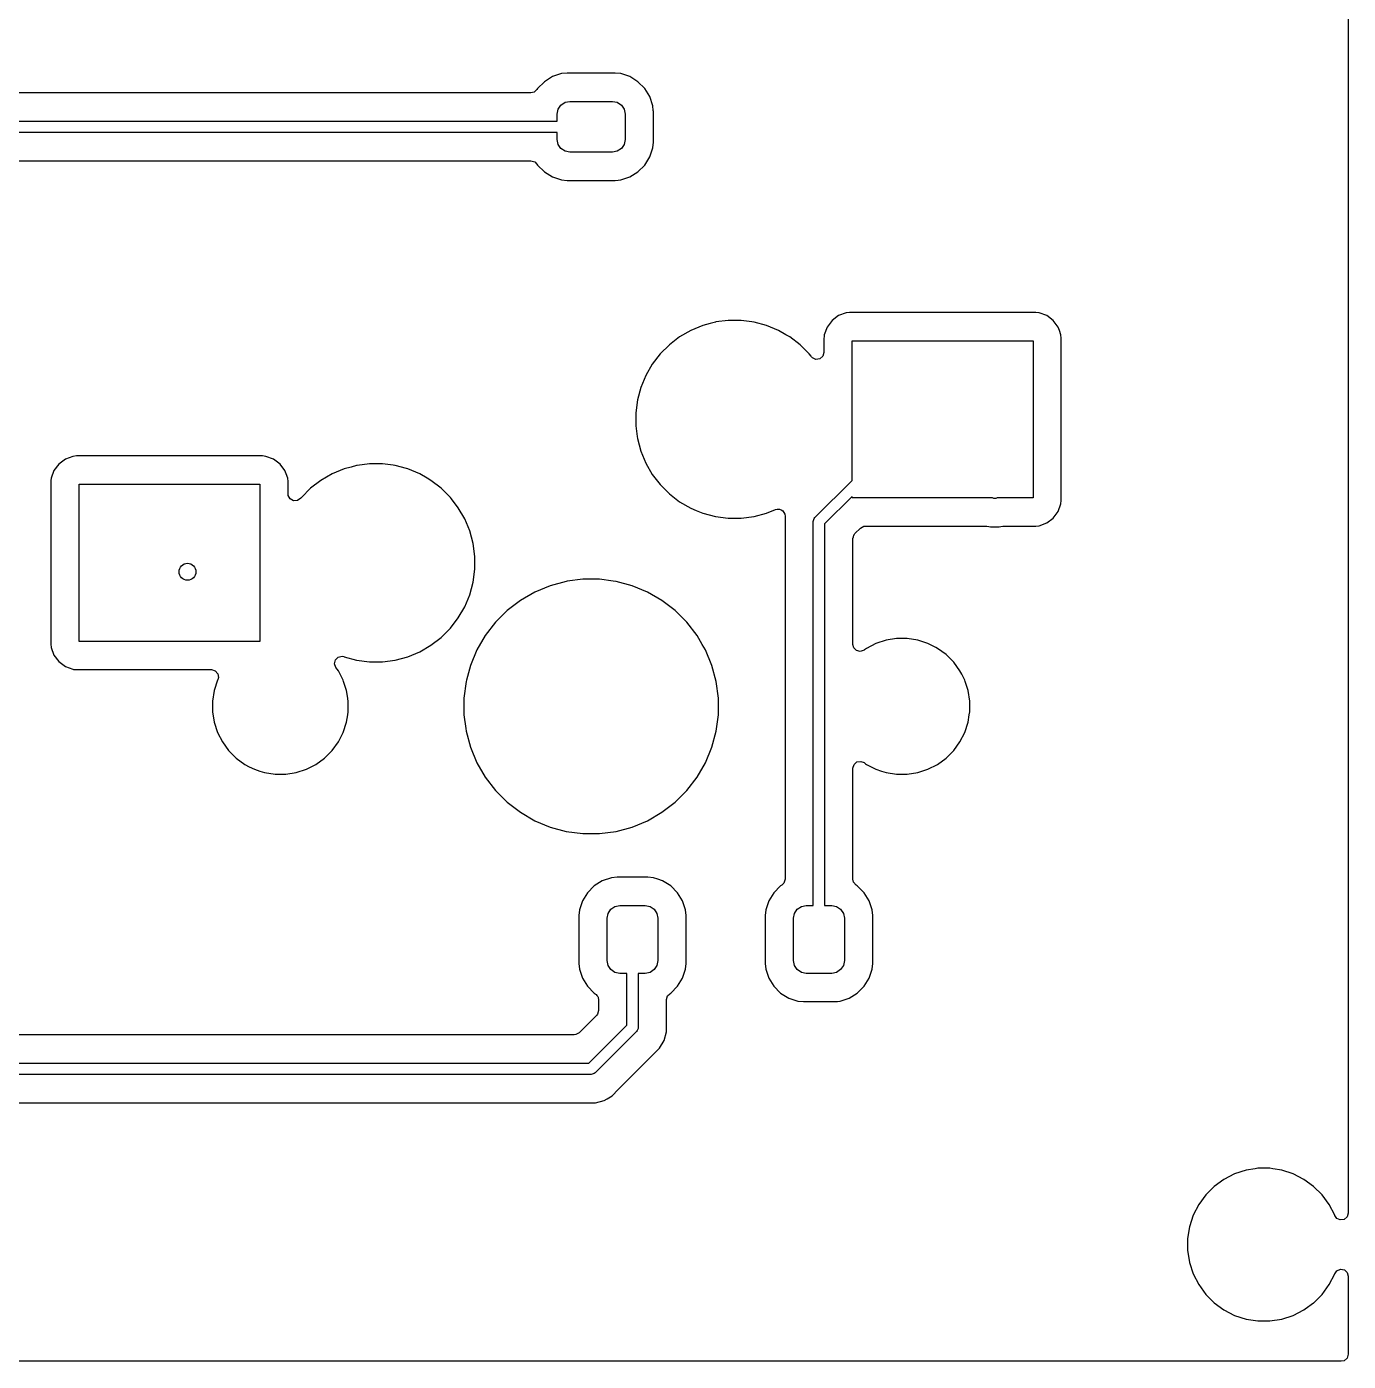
# Model space of a CAD drawing. Extents: x 101 to 185, y -154 to -35.
# Drawn here: x 161.46 to 184.85, y -154.46 to -130.85 of the extents above; entities that cross this region are included whole.
import ezdxf

# ---------------------------------------------------------------- set-up
doc = ezdxf.new("R2010")
doc.units = 0
doc.layers.add('BLACK', color=7, linetype='CONTINUOUS')

msp = doc.modelspace()

# ---------------------------------------------------------------- linework, layer by layer
at = {"layer": 'BLACK', "linetype": 'CONTINUOUS'}
for p, q in [((184.8491, -38.658692), (184.8491, -151.841307)), ((170.766294, -131.731751), (170.621959, -131.820779)), ((170.766305, -131.731746), (170.766294, -131.731751)), ((170.927289, -131.678401), (170.766305, -131.731746)), ((170.927292, -131.6784), (170.927289, -131.678401)), ((171.026644, -131.668251), (170.927292, -131.6784)), ((171.026662, -131.66825), (171.026644, -131.668251)), ((171.873346, -131.66825), (171.026662, -131.66825)), ((171.972709, -131.678401), (171.873346, -131.66825)), ((172.133694, -131.731746), (171.972709, -131.678401)), ((172.133697, -131.731747), (172.133694, -131.731746)), ((172.133699, -131.731748), (172.133697, -131.731747)), ((172.133705, -131.731751), (172.133699, -131.731748)), ((172.27804, -131.820779), (172.133705, -131.731751)), ((170.384996, -132.01825), (153.465004, -132.01825)), ((170.438588, -132.006071), (170.384996, -132.01825)), ((170.490535, -131.959346), (170.438588, -132.006071)), ((170.502031, -131.940706), (170.490535, -131.959346)), ((170.621955, -131.820782), (170.502031, -131.940706)), ((170.621959, -131.820779), (170.621955, -131.820782)), ((172.278044, -131.820782), (172.27804, -131.820779)), ((172.397967, -131.940705), (172.278044, -131.820782)), ((172.39797, -131.940709), (172.397967, -131.940705)), ((172.486998, -132.085044), (172.39797, -131.940709)), ((170.867127, -132.307646), (170.915901, -132.234651)), ((170.915901, -132.234651), (170.988896, -132.185877)), ((170.988896, -132.185877), (171.075, -132.16875)), ((171.075, -132.16875), (171.825, -132.16875)), ((171.825, -132.16875), (171.911104, -132.185877)), ((171.911104, -132.185877), (171.984099, -132.234651)), ((171.984099, -132.234651), (172.032873, -132.307646)), ((172.486999, -132.085047), (172.486998, -132.085044)), ((172.487003, -132.085053), (172.486999, -132.085047)), ((172.540348, -132.246039), (172.487003, -132.085053)), ((172.540349, -132.246042), (172.540348, -132.246039)), ((172.549044, -132.331166), (172.540349, -132.246042)), ((170.85, -132.39375), (170.867127, -132.307646)), ((170.85, -132.51875), (170.85, -132.39375)), ((172.032873, -132.307646), (172.05, -132.39375)), ((172.05, -132.39375), (172.05, -132.84375)), ((172.550499, -132.345406), (172.549044, -132.331166)), ((172.5505, -132.892095), (172.550499, -132.345406)), ((153, -132.51875), (170.85, -132.51875)), ((170.85, -132.71875), (153, -132.71875)), ((170.85, -132.84375), (170.85, -132.71875)), ((170.867127, -132.929854), (170.85, -132.84375)), ((170.915901, -133.002849), (170.867127, -132.929854)), ((172.032873, -132.929854), (171.984099, -133.002849)), ((172.05, -132.84375), (172.032873, -132.929854)), ((172.540349, -132.991458), (172.5505, -132.892095)), ((170.988896, -133.051623), (170.915901, -133.002849)), ((171.075, -133.06875), (170.988896, -133.051623)), ((171.825, -133.06875), (171.075, -133.06875)), ((171.911104, -133.051623), (171.825, -133.06875)), ((171.984099, -133.002849), (171.911104, -133.051623)), ((172.397968, -133.296794), (172.487003, -133.152447)), ((172.487003, -133.152447), (172.540349, -132.991458)), ((153.465004, -133.21925), (170.384996, -133.21925)), ((170.384996, -133.21925), (170.452035, -133.238935)), ((170.452035, -133.238935), (170.490535, -133.278154)), ((170.490535, -133.278154), (170.502031, -133.296793)), ((170.502031, -133.296793), (170.621955, -133.416717)), ((170.621955, -133.416717), (170.621959, -133.41672)), ((170.621959, -133.41672), (170.766294, -133.505748)), ((172.133697, -133.505753), (172.278044, -133.416718)), ((172.278044, -133.416718), (172.397968, -133.296794)), ((170.766294, -133.505748), (170.766297, -133.505749)), ((170.766297, -133.505749), (170.766303, -133.505753)), ((170.766303, -133.505753), (170.927292, -133.559099)), ((170.927292, -133.559099), (171.026655, -133.56925)), ((171.026655, -133.56925), (171.873344, -133.569249)), ((171.873344, -133.569249), (171.873352, -133.569248)), ((171.873352, -133.569248), (171.873355, -133.569248)), ((171.873355, -133.569248), (171.92776, -133.56369)), ((171.92776, -133.56369), (171.972708, -133.559099)), ((171.972708, -133.559099), (172.133697, -133.505753)), ((175.827664, -135.961206), (175.712455, -136.047452)), ((175.827671, -135.961202), (175.827664, -135.961206)), ((175.962516, -135.910908), (175.827671, -135.961202)), ((176.022123, -135.904501), (175.962516, -135.910908)), ((176.022129, -135.9045), (176.022123, -135.904501)), ((179.317864, -135.9045), (176.022129, -135.9045)), ((179.317873, -135.9045), (179.317864, -135.9045)), ((179.317881, -135.9045), (179.317873, -135.9045)), ((179.317883, -135.904501), (179.317881, -135.9045)), ((179.377483, -135.910908), (179.317883, -135.904501)), ((179.512328, -135.961202), (179.377482, -135.910908)), ((179.377482, -135.910908), (179.377483, -135.910908)), ((179.512335, -135.961206), (179.512328, -135.961202)), ((179.627544, -136.047452), (179.512335, -135.961206)), ((173.214109, -136.221657), (173.015382, -136.336392)), ((173.214123, -136.22165), (173.214109, -136.221657)), ((173.426112, -136.133842), (173.214123, -136.22165)), ((173.554076, -136.099554), (173.426112, -136.133842)), ((173.647762, -136.074452), (173.554076, -136.099554)), ((173.658715, -136.073009), (173.647762, -136.074452)), ((173.875258, -136.0445), (173.658715, -136.073009)), ((173.875266, -136.0445), (173.875258, -136.0445)), ((174.104734, -136.0445), (173.875266, -136.0445)), ((174.104741, -136.0445), (174.104734, -136.0445)), ((174.294215, -136.069446), (174.104741, -136.0445)), ((174.332238, -136.074452), (174.294215, -136.069446)), ((174.553887, -136.133842), (174.332238, -136.074452)), ((174.765876, -136.22165), (174.553887, -136.133842)), ((174.765888, -136.221656), (174.765876, -136.22165)), ((174.897283, -136.297517), (174.765888, -136.221656)), ((175.626202, -136.162671), (175.575908, -136.297517)), ((175.626206, -136.162664), (175.626202, -136.162671)), ((175.712452, -136.047455), (175.626206, -136.162664)), ((175.712455, -136.047452), (175.712452, -136.047455)), ((179.627547, -136.047455), (179.627544, -136.047452)), ((179.713793, -136.162664), (179.627547, -136.047455)), ((179.713797, -136.162671), (179.713793, -136.162664)), ((179.735794, -136.22165), (179.713797, -136.162671)), ((179.764091, -136.297517), (179.735794, -136.22165)), ((172.833338, -136.476081), (172.671081, -136.638338)), ((173.015382, -136.336392), (172.833338, -136.476081)), ((174.964617, -136.336392), (174.897283, -136.297517)), ((175.146661, -136.476081), (174.964617, -136.336392)), ((175.14667, -136.476089), (175.146661, -136.476081)), ((175.308912, -136.638331), (175.14667, -136.476089)), ((175.569501, -136.357123), (175.5695, -136.357135)), ((175.5695, -136.357135), (175.5695, -136.612642)), ((175.571729, -136.336392), (175.569501, -136.357123)), ((175.575908, -136.297517), (175.571729, -136.336392)), ((176.07, -138.875578), (176.07, -136.405)), ((176.07, -136.405), (179.27, -136.405)), ((179.27, -136.405), (179.27, -139.185)), ((179.770499, -136.357128), (179.764091, -136.297517)), ((179.7705, -139.232873), (179.770499, -136.357128)), ((172.671081, -136.638338), (172.531392, -136.820382)), ((175.308915, -136.638335), (175.308912, -136.638331)), ((175.308919, -136.638339), (175.308915, -136.638335)), ((175.340642, -136.679681), (175.308919, -136.638339)), ((175.347125, -136.68813), (175.340642, -136.679681)), ((175.364297, -136.706355), (175.347125, -136.68813)), ((175.427853, -136.73538), (175.364297, -136.706355)), ((175.497011, -136.725436), (175.427853, -136.73538)), ((175.549815, -136.679681), (175.497011, -136.725436)), ((175.5695, -136.612642), (175.549815, -136.679681)), ((172.531392, -136.820382), (172.416657, -137.019109)), ((172.41665, -137.019123), (172.328842, -137.231112)), ((172.416657, -137.019109), (172.41665, -137.019123)), ((172.269451, -137.45277), (172.2395, -137.680258)), ((172.269453, -137.452759), (172.269451, -137.45277)), ((172.328842, -137.231112), (172.269453, -137.452759)), ((172.2395, -137.680258), (172.2395, -137.909741)), ((172.2395, -137.909741), (172.264446, -138.099215)), ((172.264446, -138.099215), (172.269452, -138.137238)), ((172.269452, -138.137238), (172.269453, -138.13724)), ((172.269453, -138.13724), (172.328842, -138.358887)), ((172.328842, -138.358887), (172.41665, -138.570876)), ((162.029452, -138.587455), (161.943206, -138.702664)), ((162.029455, -138.587452), (162.029452, -138.587455)), ((162.144664, -138.501206), (162.029455, -138.587452)), ((162.144671, -138.501202), (162.144664, -138.501206)), ((162.279516, -138.450908), (162.144671, -138.501202)), ((162.339123, -138.444501), (162.279516, -138.450908)), ((162.339129, -138.4445), (162.339123, -138.444501)), ((165.634864, -138.4445), (162.339129, -138.4445)), ((165.634873, -138.4445), (165.634864, -138.4445)), ((165.634881, -138.4445), (165.634873, -138.4445)), ((165.634883, -138.444501), (165.634881, -138.4445)), ((165.694483, -138.450908), (165.634883, -138.444501)), ((165.829328, -138.501202), (165.694482, -138.450908)), ((165.694482, -138.450908), (165.694483, -138.450908)), ((165.829335, -138.501206), (165.829328, -138.501202)), ((165.944544, -138.587452), (165.829335, -138.501206)), ((165.944547, -138.587455), (165.944544, -138.587452)), ((166.030793, -138.702664), (165.944547, -138.587455)), ((167.297762, -138.614452), (167.204076, -138.639554)), ((167.308715, -138.613009), (167.297762, -138.614452)), ((167.525258, -138.5845), (167.308715, -138.613009)), ((167.525266, -138.5845), (167.525258, -138.5845)), ((167.754734, -138.5845), (167.525266, -138.5845)), ((167.754741, -138.5845), (167.754734, -138.5845)), ((167.944215, -138.609446), (167.754741, -138.5845)), ((167.982238, -138.614452), (167.944215, -138.609446)), ((168.183069, -138.668264), (167.982238, -138.614452)), ((172.41665, -138.570876), (172.416657, -138.57089)), ((172.416657, -138.57089), (172.531392, -138.769617)), ((161.892908, -138.837517), (161.888729, -138.876392)), ((161.943202, -138.702671), (161.892908, -138.837517)), ((161.943206, -138.702664), (161.943202, -138.702671)), ((166.030797, -138.702671), (166.030793, -138.702664)), ((166.052794, -138.76165), (166.030797, -138.702671)), ((166.081091, -138.837517), (166.052794, -138.76165)), ((166.087497, -138.897116), (166.081091, -138.837517)), ((166.864109, -138.761657), (166.665382, -138.876392)), ((166.864123, -138.76165), (166.864109, -138.761657)), ((167.076112, -138.673842), (166.864123, -138.76165)), ((167.204076, -138.639554), (167.076112, -138.673842)), ((168.203887, -138.673842), (168.183069, -138.668264)), ((168.415876, -138.76165), (168.203887, -138.673842)), ((168.415888, -138.761656), (168.415876, -138.76165)), ((168.547283, -138.837517), (168.415888, -138.761656)), ((168.614617, -138.876392), (168.547283, -138.837517)), ((172.531392, -138.769617), (172.671081, -138.951661)), ((161.886501, -138.897123), (161.8865, -138.897135)), ((161.8865, -138.897135), (161.8865, -141.77287)), ((161.888729, -138.876392), (161.886501, -138.897123)), ((162.387, -141.725), (162.387, -138.945)), ((162.387, -138.945), (165.587, -138.945)), ((165.587, -138.945), (165.587, -141.725)), ((166.087498, -138.897123), (166.087497, -138.897116)), ((166.087499, -138.897129), (166.087498, -138.897123)), ((166.087499, -139.117457), (166.087499, -138.897129)), ((166.483338, -139.016081), (166.321089, -139.17833)), ((166.665382, -138.876392), (166.483338, -139.016081)), ((168.796661, -139.016081), (168.614617, -138.876392)), ((168.79667, -139.016089), (168.796661, -139.016081)), ((168.958911, -139.17833), (168.79667, -139.016089)), ((172.671081, -138.951661), (172.671089, -138.95167)), ((172.671089, -138.95167), (172.83333, -139.113911)), ((175.410539, -139.535039), (176.07, -138.875578)), ((166.090027, -139.14237), (166.087499, -139.117457)), ((166.122779, -139.204087), (166.090027, -139.14237)), ((166.183699, -139.238301), (166.122779, -139.204087)), ((166.253445, -139.234147), (166.183699, -139.238301)), ((166.309872, -139.192946), (166.253445, -139.234147)), ((166.321081, -139.178339), (166.309872, -139.192946)), ((166.321082, -139.178338), (166.321081, -139.178339)), ((166.321087, -139.178331), (166.321082, -139.178338)), ((166.321089, -139.17833), (166.321087, -139.178331)), ((168.958918, -139.178338), (168.958911, -139.17833)), ((168.958919, -139.178339), (168.958918, -139.178338)), ((168.978676, -139.204087), (168.958919, -139.178339)), ((169.098607, -139.360382), (168.978676, -139.204087)), ((172.83333, -139.113911), (172.833338, -139.113918)), ((172.833338, -139.113918), (173.015382, -139.253607)), ((173.015382, -139.253607), (173.015385, -139.253608)), ((173.015385, -139.253608), (173.015388, -139.253611)), ((173.015388, -139.253611), (173.214112, -139.368344)), ((176.07, -139.158422), (175.58125, -139.647172)), ((176.07, -139.185), (176.07, -139.158422)), ((178.550511, -139.185), (176.07, -139.185)), ((178.574241, -139.194829), (178.550511, -139.185)), ((178.613259, -139.194829), (178.574241, -139.194829)), ((178.63699, -139.185), (178.613259, -139.194829)), ((179.27, -139.185), (178.63699, -139.185)), ((179.713796, -139.427331), (179.764091, -139.292483)), ((179.764091, -139.292483), (179.7705, -139.232873)), ((169.098608, -139.360385), (169.098607, -139.360382)), ((169.098611, -139.360388), (169.098608, -139.360385)), ((169.213344, -139.559112), (169.098611, -139.360388)), ((169.301158, -139.771113), (169.213344, -139.559112)), ((173.214112, -139.368344), (173.214117, -139.368346)), ((173.214117, -139.368346), (173.214123, -139.368349)), ((173.214123, -139.368349), (173.30548, -139.40619)), ((173.30548, -139.40619), (173.426113, -139.456158)), ((173.426113, -139.456158), (173.647762, -139.515548)), ((173.647762, -139.515548), (173.875266, -139.5455)), ((173.875266, -139.5455), (173.875273, -139.5455)), ((173.875273, -139.5455), (174.104727, -139.5455)), ((174.104727, -139.5455), (174.104734, -139.5455)), ((174.104734, -139.5455), (174.332238, -139.515548)), ((174.332238, -139.515548), (174.553887, -139.456158)), ((174.553887, -139.456158), (174.710999, -139.391079)), ((174.710999, -139.391079), (174.744155, -139.387514)), ((174.744155, -139.387514), (174.777199, -139.383067)), ((174.777199, -139.383067), (174.778755, -139.383794)), ((174.778755, -139.383794), (174.780466, -139.383611)), ((174.780466, -139.383611), (174.810296, -139.398543)), ((174.810296, -139.398543), (174.840492, -139.412662)), ((174.840492, -139.412662), (174.841408, -139.414116)), ((174.841408, -139.414116), (174.842946, -139.414886)), ((174.842946, -139.414886), (174.859963, -139.443568)), ((174.859963, -139.443568), (174.877736, -139.471777)), ((174.877736, -139.471777), (174.877881, -139.473767)), ((174.877881, -139.473767), (174.878598, -139.474975)), ((174.878598, -139.474975), (174.882445, -139.506755)), ((174.882318, -139.520835), (174.880749, -139.526693)), ((174.880749, -139.526693), (174.880749, -139.684807)), ((174.882445, -139.506755), (174.882318, -139.520835)), ((175.383171, -139.586241), (175.398103, -139.550193)), ((175.398103, -139.550193), (175.410539, -139.535039)), ((179.512331, -139.628796), (179.627546, -139.542546)), ((179.627546, -139.542546), (179.713796, -139.427331)), ((169.360548, -139.992762), (169.301158, -139.771113)), ((174.880749, -139.684807), (174.88075, -139.68481)), ((174.88075, -139.68481), (174.88075, -139.695366)), ((174.88075, -139.695366), (174.88075, -145.934995)), ((175.38125, -139.60575), (175.383171, -139.586241)), ((175.38125, -146.4), (175.38125, -139.60575)), ((175.58125, -139.647172), (175.58125, -146.4)), ((176.118069, -139.818166), (176.214417, -139.721818)), ((176.214417, -139.721818), (176.27574, -139.688333)), ((176.27574, -139.688333), (176.302098, -139.685499)), ((176.302098, -139.685499), (178.454509, -139.685499)), ((178.454509, -139.685499), (178.486602, -139.689724)), ((178.486602, -139.689724), (178.486606, -139.689725)), ((178.486606, -139.689725), (178.514693, -139.697251)), ((178.514693, -139.697251), (178.514694, -139.697251)), ((178.514694, -139.697251), (178.672807, -139.697251)), ((178.672807, -139.697251), (178.672808, -139.697251)), ((178.672808, -139.697251), (178.700895, -139.689724)), ((178.700895, -139.689724), (178.732989, -139.685499)), ((178.732989, -139.685499), (179.317871, -139.685499)), ((179.317871, -139.685499), (179.317872, -139.685499)), ((179.317872, -139.685499), (179.377483, -139.679091)), ((179.377483, -139.679091), (179.512331, -139.628796)), ((169.3905, -140.220266), (169.360548, -139.992762)), ((176.08175, -139.905847), (176.090394, -139.876406)), ((176.08175, -141.778557), (176.08175, -139.905847)), ((176.090394, -139.876406), (176.096918, -139.84642)), ((176.096918, -139.84642), (176.100672, -139.841404)), ((176.100672, -139.841404), (176.101435, -139.838808)), ((176.101435, -139.838808), (176.118069, -139.818166)), ((169.3905, -140.449734), (169.3905, -140.220266)), ((169.360548, -140.677238), (169.3905, -140.449734)), ((169.301158, -140.898887), (169.360548, -140.677238)), ((170.725038, -140.739364), (170.452499, -140.852254)), ((170.725048, -140.739361), (170.725038, -140.739364)), ((171.010007, -140.663007), (170.725048, -140.739361)), ((171.024085, -140.661153), (171.010007, -140.663007)), ((171.302486, -140.6245), (171.024085, -140.661153)), ((171.302494, -140.6245), (171.302486, -140.6245)), ((171.597506, -140.6245), (171.302494, -140.6245)), ((171.597513, -140.6245), (171.597506, -140.6245)), ((171.841113, -140.656571), (171.597513, -140.6245)), ((171.889993, -140.663007), (171.841113, -140.656571)), ((172.174952, -140.739361), (171.889993, -140.663007)), ((172.174954, -140.739362), (172.174952, -140.739361)), ((172.174961, -140.739364), (172.174954, -140.739362)), ((172.4475, -140.852254), (172.174961, -140.739364)), ((169.213344, -141.110888), (169.301158, -140.898887)), ((170.452489, -140.852258), (170.197006, -140.999761)), ((170.452499, -140.852254), (170.452489, -140.852258)), ((172.44751, -140.852258), (172.4475, -140.852254)), ((172.702993, -140.999761), (172.44751, -140.852258)), ((169.098611, -141.309612), (169.213344, -141.110888)), ((169.962952, -141.179358), (169.754358, -141.387952)), ((169.962959, -141.179352), (169.962952, -141.179358)), ((170.197006, -140.999761), (169.962959, -141.179352)), ((172.93704, -141.179352), (172.702993, -140.999761)), ((172.937047, -141.179358), (172.93704, -141.179352)), ((173.145641, -141.387952), (172.937047, -141.179358)), ((168.958919, -141.491661), (169.098611, -141.309612)), ((169.754352, -141.387959), (169.574761, -141.622006)), ((169.754358, -141.387952), (169.754352, -141.387959)), ((173.145647, -141.387959), (173.145641, -141.387952)), ((173.325238, -141.622006), (173.145647, -141.387959)), ((168.614612, -141.793611), (168.796661, -141.653919)), ((168.796661, -141.653919), (168.796665, -141.653914)), ((168.796665, -141.653914), (168.79667, -141.653911)), ((168.79667, -141.653911), (168.958911, -141.49167)), ((168.958911, -141.49167), (168.958914, -141.491665)), ((168.958914, -141.491665), (168.958919, -141.491661)), ((169.574761, -141.622006), (169.427258, -141.877489)), ((173.415622, -141.778557), (173.325238, -141.622006)), ((176.668881, -141.704059), (176.489163, -141.762454)), ((176.855514, -141.6745), (176.668881, -141.704059)), ((176.855519, -141.6745), (176.855514, -141.6745)), ((177.044481, -141.6745), (176.855519, -141.6745)), ((177.044486, -141.6745), (177.044481, -141.6745)), ((177.231118, -141.704059), (177.044486, -141.6745)), ((177.410836, -141.762454), (177.231118, -141.704059)), ((161.8865, -141.77287), (161.886501, -141.772876)), ((161.886501, -141.772876), (161.892908, -141.832483)), ((161.892908, -141.832483), (161.943202, -141.967328)), ((165.587, -141.725), (162.387, -141.725)), ((168.203887, -141.996158), (168.415888, -141.908344)), ((168.415888, -141.908344), (168.614612, -141.793611)), ((169.427254, -141.877499), (169.314364, -142.150038)), ((169.427258, -141.877489), (169.427254, -141.877499)), ((173.472743, -141.877493), (173.415622, -141.778557)), ((173.585639, -142.150048), (173.472743, -141.877493)), ((176.096081, -141.836424), (176.08175, -141.778557)), ((176.144776, -141.88653), (176.096081, -141.836424)), ((176.21283, -141.902355), (176.144776, -141.88653)), ((176.278636, -141.878875), (176.21283, -141.902355)), ((176.280544, -141.877489), (176.278636, -141.878875)), ((176.287231, -141.872629), (176.280544, -141.877489)), ((176.3208, -141.84824), (176.287231, -141.872629)), ((176.489163, -141.762454), (176.3208, -141.84824)), ((177.548274, -141.832483), (177.410836, -141.762454)), ((177.579199, -141.84824), (177.548274, -141.832483)), ((177.732073, -141.95931), (177.579199, -141.84824)), ((161.943202, -141.967328), (161.943206, -141.967335)), ((161.943206, -141.967335), (162.029452, -142.082544)), ((162.029452, -142.082544), (162.029455, -142.082547)), ((162.029455, -142.082547), (162.144664, -142.168793)), ((162.144664, -142.168793), (162.144671, -142.168797)), ((162.144671, -142.168797), (162.279517, -142.219091)), ((166.909418, -142.119625), (166.925243, -142.051571)), ((166.932897, -142.185429), (166.909418, -142.119625)), ((166.925243, -142.051571), (166.975349, -142.002876)), ((166.975349, -142.002876), (167.043827, -141.989)), ((167.043827, -141.989), (167.073083, -141.995128)), ((167.073083, -141.995128), (167.076089, -141.996148)), ((167.076089, -141.996148), (167.076113, -141.996158)), ((167.076113, -141.996158), (167.297762, -142.055548)), ((167.297762, -142.055548), (167.525266, -142.0855)), ((167.525266, -142.0855), (167.525273, -142.0855)), ((167.525273, -142.0855), (167.754727, -142.0855)), ((167.754727, -142.0855), (167.754734, -142.0855)), ((167.754734, -142.0855), (167.982238, -142.055548)), ((167.982238, -142.055548), (168.203887, -141.996158)), ((169.314361, -142.150048), (169.243593, -142.414162)), ((169.314364, -142.150038), (169.314361, -142.150048)), ((173.661993, -142.435007), (173.585639, -142.150048)), ((177.86569, -142.092927), (177.732073, -141.95931)), ((177.97676, -142.245801), (177.86569, -142.092927)), ((162.279517, -142.219091), (162.279516, -142.219091)), ((162.279516, -142.219091), (162.286444, -142.219835)), ((162.286444, -142.219835), (162.339127, -142.2255)), ((162.339127, -142.2255), (164.731234, -142.225499)), ((164.731234, -142.225499), (164.798273, -142.245184)), ((164.798273, -142.245184), (164.844028, -142.297987)), ((164.841721, -142.40579), (164.837455, -142.414162)), ((164.853972, -142.367146), (164.841721, -142.40579)), ((164.844028, -142.297987), (164.853972, -142.367146)), ((166.97676, -142.245801), (166.932897, -142.185429)), ((167.007517, -142.306165), (166.97676, -142.245801)), ((167.062545, -142.414163), (167.007517, -142.306165)), ((178.007517, -142.306165), (177.97676, -142.245801)), ((178.062545, -142.414163), (178.007517, -142.306165)), ((164.779059, -142.593881), (164.7495, -142.780513)), ((164.837455, -142.414162), (164.779059, -142.593881)), ((167.062545, -142.414165), (167.062545, -142.414163)), ((167.062547, -142.414168), (167.062545, -142.414165)), ((167.070024, -142.43718), (167.062547, -142.414168)), ((167.12094, -142.593881), (167.070024, -142.43718)), ((167.142101, -142.727486), (167.12094, -142.593881)), ((169.238006, -142.435015), (169.1995, -142.727486)), ((169.238008, -142.435004), (169.238006, -142.435015)), ((169.243593, -142.414162), (169.238008, -142.435004)), ((173.7005, -142.727494), (173.661993, -142.435007)), ((178.062545, -142.414165), (178.062545, -142.414163)), ((178.062547, -142.414168), (178.062545, -142.414165)), ((178.070024, -142.43718), (178.062547, -142.414168)), ((178.12094, -142.593881), (178.070024, -142.43718)), ((178.1505, -142.780513), (178.12094, -142.593881)), ((164.7495, -142.780513), (164.7495, -142.969486)), ((167.144532, -142.742833), (167.142101, -142.727486)), ((167.1505, -142.780513), (167.144532, -142.742833)), ((167.1505, -142.969486), (167.1505, -142.780513)), ((169.1995, -142.727486), (169.1995, -143.022513)), ((173.7005, -143.022506), (173.7005, -142.727494)), ((178.1505, -142.969486), (178.1505, -142.780513)), ((164.7495, -142.969486), (164.779059, -143.156118)), ((167.12094, -143.156118), (167.142103, -143.022499)), ((167.142103, -143.022499), (167.1505, -142.969486)), ((169.1995, -143.022513), (169.231571, -143.266113)), ((173.661993, -143.314993), (173.7005, -143.022506)), ((178.12094, -143.156118), (178.142103, -143.022499)), ((178.142103, -143.022499), (178.1505, -142.969486)), ((164.779059, -143.156118), (164.837454, -143.335836)), ((164.837454, -143.335836), (164.92324, -143.504199)), ((166.97676, -143.504199), (167.062547, -143.335832)), ((167.062547, -143.335832), (167.12094, -143.156118)), ((169.231571, -143.266113), (169.238007, -143.314993)), ((169.238007, -143.314993), (169.314361, -143.599951)), ((173.585639, -143.599952), (173.661993, -143.314993)), ((177.97676, -143.504199), (178.062547, -143.335832)), ((178.062547, -143.335832), (178.12094, -143.156118)), ((164.92324, -143.504199), (165.03431, -143.657073)), ((166.86569, -143.657073), (166.97676, -143.504199)), ((177.86569, -143.657073), (177.97676, -143.504199)), ((165.03431, -143.657073), (165.167927, -143.79069)), ((165.167927, -143.79069), (165.320801, -143.90176)), ((166.579199, -143.90176), (166.732073, -143.79069)), ((166.732073, -143.79069), (166.86569, -143.657073)), ((169.314361, -143.599951), (169.314364, -143.599961)), ((169.314364, -143.599961), (169.427254, -143.8725)), ((173.472743, -143.872507), (173.585639, -143.599952)), ((177.579199, -143.90176), (177.732073, -143.79069)), ((177.732073, -143.79069), (177.86569, -143.657073)), ((165.320801, -143.90176), (165.400347, -143.94229)), ((165.400347, -143.94229), (165.489163, -143.987545)), ((165.489163, -143.987545), (165.489165, -143.987545)), ((165.489165, -143.987545), (165.489168, -143.987547)), ((165.489168, -143.987547), (165.585497, -144.018846)), ((165.585497, -144.018846), (165.668881, -144.04594)), ((165.668881, -144.04594), (165.855514, -144.0755)), ((166.044486, -144.0755), (166.231118, -144.04594)), ((166.231118, -144.04594), (166.410832, -143.987547)), ((166.410832, -143.987547), (166.579199, -143.90176)), ((169.427254, -143.8725), (169.427258, -143.87251)), ((169.427258, -143.87251), (169.574761, -144.127993)), ((173.325238, -144.127994), (173.472743, -143.872507)), ((176.08175, -143.971442), (176.101435, -143.904403)), ((176.08175, -145.934995), (176.08175, -143.971442)), ((176.101435, -143.904403), (176.154239, -143.858648)), ((176.154239, -143.858648), (176.223397, -143.848704)), ((176.223397, -143.848704), (176.278634, -143.871123)), ((176.278634, -143.871123), (176.30681, -143.891595)), ((176.30681, -143.891595), (176.320799, -143.901759)), ((176.320799, -143.901759), (176.489163, -143.987545)), ((176.489163, -143.987545), (176.489165, -143.987545)), ((176.489165, -143.987545), (176.489168, -143.987547)), ((176.489168, -143.987547), (176.585497, -144.018846)), ((176.585497, -144.018846), (176.668881, -144.04594)), ((176.668881, -144.04594), (176.855514, -144.0755)), ((177.044486, -144.0755), (177.231118, -144.04594)), ((177.231118, -144.04594), (177.410832, -143.987547)), ((177.410832, -143.987547), (177.579199, -143.90176)), ((165.855514, -144.0755), (165.855519, -144.0755)), ((165.855519, -144.0755), (166.044486, -144.0755)), ((169.574761, -144.127993), (169.754352, -144.36204)), ((173.145646, -144.362042), (173.325238, -144.127994)), ((176.855514, -144.0755), (176.855519, -144.0755)), ((176.855519, -144.0755), (177.044486, -144.0755)), ((169.754352, -144.36204), (169.754358, -144.362047)), ((169.754358, -144.362047), (169.962952, -144.570641)), ((172.937042, -144.570646), (173.145646, -144.362042)), ((169.962952, -144.570641), (169.962959, -144.570647)), ((169.962959, -144.570647), (170.197006, -144.750238)), ((170.197006, -144.750238), (170.452489, -144.897741)), ((172.447507, -144.897743), (172.702994, -144.750238)), ((172.702994, -144.750238), (172.937042, -144.570646)), ((170.452489, -144.897741), (170.45249, -144.897741)), ((170.45249, -144.897741), (170.452493, -144.897743)), ((170.452493, -144.897743), (170.725048, -145.010639)), ((170.725048, -145.010639), (171.010007, -145.086993)), ((171.889993, -145.086993), (172.174952, -145.010639)), ((172.174952, -145.010639), (172.447507, -144.897743)), ((171.010007, -145.086993), (171.302494, -145.1255)), ((171.302494, -145.1255), (171.302501, -145.1255)), ((171.302501, -145.1255), (171.597499, -145.1255)), ((171.597499, -145.1255), (171.597506, -145.1255)), ((171.597506, -145.1255), (171.889993, -145.086993)), ((171.808539, -145.909651), (171.647555, -145.962996)), ((171.808542, -145.90965), (171.808539, -145.909651)), ((171.907894, -145.899501), (171.808542, -145.90965)), ((171.907912, -145.8995), (171.907894, -145.899501)), ((172.454596, -145.8995), (171.907912, -145.8995)), ((172.553959, -145.909651), (172.454596, -145.8995)), ((172.630442, -145.934995), (172.553959, -145.909651)), ((172.714947, -145.962997), (172.630442, -145.934995)), ((174.88075, -145.934995), (174.861065, -146.002034)), ((176.093927, -145.988582), (176.08175, -145.934995)), ((171.383279, -146.171959), (171.294251, -146.316294)), ((171.383282, -146.171955), (171.383279, -146.171959)), ((171.503205, -146.052032), (171.383282, -146.171955)), ((171.503209, -146.052029), (171.503205, -146.052032)), ((171.647544, -145.963001), (171.503209, -146.052029)), ((171.647555, -145.962996), (171.647544, -145.963001)), ((172.714949, -145.962998), (172.714947, -145.962997)), ((172.714955, -145.963001), (172.714949, -145.962998)), ((172.85929, -146.052029), (172.714955, -145.963001)), ((172.859294, -146.052032), (172.85929, -146.052029)), ((172.979217, -146.171955), (172.859294, -146.052032)), ((172.97922, -146.171959), (172.979217, -146.171955)), ((173.068248, -146.316294), (172.97922, -146.171959)), ((174.683279, -146.171959), (174.594251, -146.316294)), ((174.803204, -146.052033), (174.683279, -146.171959)), ((174.82185, -146.040532), (174.803204, -146.052033)), ((174.861065, -146.002034), (174.82185, -146.040532)), ((176.140649, -146.040531), (176.093927, -145.988582)), ((176.159294, -146.052032), (176.140649, -146.040531)), ((176.279218, -146.171956), (176.159294, -146.052032)), ((176.279219, -146.171958), (176.279218, -146.171956)), ((176.27922, -146.171959), (176.279219, -146.171958)), ((176.368248, -146.316294), (176.27922, -146.171959)), ((171.294246, -146.316305), (171.240901, -146.47729)), ((171.294251, -146.316294), (171.294246, -146.316305)), ((171.797151, -146.465901), (171.870146, -146.417127)), ((171.870146, -146.417127), (171.95625, -146.4)), ((171.95625, -146.4), (172.40625, -146.4)), ((172.40625, -146.4), (172.492354, -146.417127)), ((172.492354, -146.417127), (172.565349, -146.465901)), ((173.068249, -146.316297), (173.068248, -146.316294)), ((173.068253, -146.316303), (173.068249, -146.316297)), ((173.121599, -146.477292), (173.068253, -146.316303)), ((174.594246, -146.316305), (174.540901, -146.47729)), ((174.594251, -146.316294), (174.594246, -146.316305)), ((175.097151, -146.465901), (175.170146, -146.417127)), ((175.170146, -146.417127), (175.25625, -146.4)), ((175.25625, -146.4), (175.38125, -146.4)), ((175.58125, -146.4), (175.70625, -146.4)), ((175.70625, -146.4), (175.792354, -146.417127)), ((175.792354, -146.417127), (175.865349, -146.465901)), ((176.368249, -146.316297), (176.368248, -146.316294)), ((176.368253, -146.316303), (176.368249, -146.316297)), ((176.421599, -146.477292), (176.368253, -146.316303)), ((171.240901, -146.47729), (171.23075, -146.576647)), ((171.23075, -146.576647), (171.23075, -147.423337)), ((171.73125, -146.625), (171.748377, -146.538896)), ((171.73125, -147.375), (171.73125, -146.625)), ((171.748377, -146.538896), (171.797151, -146.465901)), ((172.565349, -146.465901), (172.614123, -146.538896)), ((172.614123, -146.538896), (172.63125, -146.625)), ((172.63125, -146.625), (172.63125, -147.375)), ((173.131749, -146.576656), (173.121599, -146.477292)), ((173.13175, -147.423345), (173.131749, -146.576656)), ((174.540901, -146.47729), (174.53075, -146.576647)), ((174.53075, -146.576647), (174.53075, -147.423337)), ((175.03125, -146.625), (175.048377, -146.538896)), ((175.03125, -147.375), (175.03125, -146.625)), ((175.048377, -146.538896), (175.097151, -146.465901)), ((175.865349, -146.465901), (175.914123, -146.538896)), ((175.914123, -146.538896), (175.93125, -146.625)), ((175.93125, -146.625), (175.93125, -147.375)), ((176.431749, -146.576656), (176.421599, -146.477292)), ((176.43175, -147.423345), (176.431749, -146.576656)), ((171.23075, -147.423337), (171.230751, -147.423355)), ((171.230751, -147.423355), (171.2409, -147.522707)), ((171.2409, -147.522707), (171.240901, -147.52271)), ((171.240901, -147.52271), (171.294246, -147.683694)), ((171.748377, -147.461104), (171.73125, -147.375)), ((171.797151, -147.534099), (171.748377, -147.461104)), ((171.870146, -147.582873), (171.797151, -147.534099)), ((171.95625, -147.6), (171.870146, -147.582873)), ((172.08125, -147.6), (171.95625, -147.6)), ((172.08125, -148.514828), (172.08125, -147.6)), ((172.40625, -147.6), (172.28125, -147.6)), ((172.28125, -147.6), (172.28125, -148.55625)), ((172.492354, -147.582873), (172.40625, -147.6)), ((172.565349, -147.534099), (172.492354, -147.582873)), ((172.614123, -147.461104), (172.565349, -147.534099)), ((172.63125, -147.375), (172.614123, -147.461104)), ((173.068253, -147.683697), (173.121599, -147.522708)), ((173.121599, -147.522708), (173.13175, -147.423345)), ((174.53075, -147.423337), (174.530751, -147.423355)), ((174.530751, -147.423355), (174.5409, -147.522707)), ((174.5409, -147.522707), (174.540901, -147.52271)), ((174.540901, -147.52271), (174.594246, -147.683694)), ((175.048377, -147.461104), (175.03125, -147.375)), ((175.097151, -147.534099), (175.048377, -147.461104)), ((175.170146, -147.582873), (175.097151, -147.534099)), ((175.25625, -147.6), (175.170146, -147.582873)), ((175.70625, -147.6), (175.25625, -147.6)), ((175.792354, -147.582873), (175.70625, -147.6)), ((175.865349, -147.534099), (175.792354, -147.582873)), ((175.914123, -147.461104), (175.865349, -147.534099)), ((175.93125, -147.375), (175.914123, -147.461104)), ((176.368253, -147.683697), (176.421599, -147.522708)), ((176.421599, -147.522708), (176.43175, -147.423345)), ((171.294246, -147.683694), (171.294251, -147.683705)), ((171.294251, -147.683705), (171.383279, -147.82804)), ((171.383279, -147.82804), (171.383282, -147.828044)), ((171.383282, -147.828044), (171.503206, -147.947968)), ((172.859294, -147.947968), (172.979218, -147.828044)), ((172.979218, -147.828044), (173.068253, -147.683697)), ((174.594246, -147.683694), (174.594251, -147.683705)), ((174.594251, -147.683705), (174.683279, -147.82804)), ((174.683279, -147.82804), (174.683282, -147.828044)), ((174.683282, -147.828044), (174.803205, -147.947967)), ((176.159294, -147.947968), (176.279218, -147.828044)), ((176.279218, -147.828044), (176.368253, -147.683697)), ((171.503206, -147.947968), (171.521846, -147.959465)), ((171.521846, -147.959465), (171.528669, -147.967051)), ((171.528669, -147.967051), (171.537953, -147.971291)), ((171.537953, -147.971291), (171.55164, -147.992589)), ((171.55164, -147.992589), (171.568571, -148.011412)), ((171.568571, -148.011412), (171.571215, -148.023048)), ((171.571215, -148.023048), (171.575727, -148.030069)), ((171.575727, -148.030069), (171.58075, -148.065004)), ((171.58075, -148.065004), (171.58075, -148.256152)), ((172.78175, -148.065004), (172.801435, -147.997965)), ((172.78175, -148.469579), (172.78175, -148.065004)), ((172.801435, -147.997965), (172.840653, -147.959465)), ((172.840653, -147.959465), (172.859294, -147.947968)), ((174.803205, -147.947967), (174.803209, -147.94797)), ((174.803209, -147.94797), (174.947544, -148.036998)), ((174.947544, -148.036998), (174.947547, -148.036999)), ((174.947547, -148.036999), (174.947553, -148.037003)), ((174.947553, -148.037003), (175.108542, -148.090349)), ((175.853958, -148.090349), (176.014947, -148.037003)), ((176.014947, -148.037003), (176.159294, -147.947968)), ((171.58075, -148.256152), (171.561065, -148.323191)), ((175.108542, -148.090349), (175.207905, -148.1005)), ((175.207905, -148.1005), (175.754594, -148.100499)), ((175.754594, -148.100499), (175.754602, -148.100498)), ((175.754602, -148.100498), (175.754605, -148.100498)), ((175.754605, -148.100498), (175.80901, -148.09494)), ((175.80901, -148.09494), (175.853958, -148.090349)), ((171.544431, -148.343833), (171.237584, -148.650681)), ((171.408578, -149.1875), (172.08125, -148.514828)), ((171.561065, -148.323191), (171.544431, -148.343833)), ((172.781751, -148.469597), (172.78175, -148.469579)), ((172.781751, -148.477192), (172.781751, -148.469597)), ((172.781751, -148.635307), (172.781751, -148.477192)), ((171.149903, -148.687), (153.855751, -148.687)), ((171.176261, -148.684166), (171.149903, -148.687)), ((171.237584, -148.650681), (171.176261, -148.684166)), ((172.251961, -148.62696), (171.520711, -149.358211)), ((172.264398, -148.611807), (172.251961, -148.62696)), ((172.279329, -148.575759), (172.264398, -148.611807)), ((172.28125, -148.55625), (172.279329, -148.575759)), ((172.66177, -148.924966), (172.740827, -148.788034)), ((172.740827, -148.788034), (172.781751, -148.635307)), ((171.940729, -149.646004), (172.66177, -148.924966)), ((152.641422, -149.1875), (171.408578, -149.1875)), ((171.45, -149.3875), (152.4, -149.3875)), ((171.469509, -149.385579), (171.45, -149.3875)), ((171.505557, -149.370647), (171.469509, -149.385579)), ((171.520711, -149.358211), (171.505557, -149.370647)), ((171.818716, -149.76802), (171.93052, -149.656216)), ((171.93052, -149.656214), (171.940728, -149.646007)), ((171.93052, -149.656216), (171.93052, -149.656214)), ((171.940728, -149.646007), (171.940729, -149.646004)), ((152.479061, -149.888), (171.363331, -149.888)), ((171.363331, -149.888), (171.363347, -149.888001)), ((171.363347, -149.888001), (171.370943, -149.888001)), ((171.370943, -149.888001), (171.529054, -149.888001)), ((171.529054, -149.888001), (171.529057, -149.888001)), ((171.529057, -149.888001), (171.681785, -149.847077)), ((171.681785, -149.847077), (171.731904, -149.818139)), ((171.731904, -149.818139), (171.818716, -149.76802)), ((182.837835, -151.148444), (182.648429, -151.244951)), ((183.04001, -151.082753), (182.837835, -151.148444)), ((183.201292, -151.057208), (183.04001, -151.082753)), ((183.249963, -151.0495), (183.201292, -151.057208)), ((183.462537, -151.0495), (183.249963, -151.0495)), ((183.511207, -151.057208), (183.462537, -151.0495)), ((183.67249, -151.082753), (183.511207, -151.057208)), ((183.672491, -151.082753), (183.67249, -151.082753)), ((183.672493, -151.082754), (183.672491, -151.082753)), ((183.874662, -151.148443), (183.672493, -151.082754)), ((183.874663, -151.148443), (183.874662, -151.148443)), ((183.874664, -151.148444), (183.874663, -151.148443)), ((184.06407, -151.244951), (183.874664, -151.148444)), ((182.476463, -151.36989), (182.32614, -151.520213)), ((182.648429, -151.244951), (182.476463, -151.36989)), ((184.236036, -151.36989), (184.06407, -151.244951)), ((184.386359, -151.520213), (184.236036, -151.36989)), ((182.32614, -151.520213), (182.201201, -151.692179)), ((184.511298, -151.692179), (184.386359, -151.520213)), ((182.201201, -151.692179), (182.104694, -151.881585)), ((184.607808, -151.881589), (184.511298, -151.692179)), ((184.8491, -151.841307), (184.829415, -151.908346)), ((182.039003, -152.08376), (182.00575, -152.293713)), ((182.104694, -151.881585), (182.039003, -152.08376)), ((184.609668, -151.886081), (184.607808, -151.881589)), ((184.611064, -151.885502), (184.609668, -151.886081)), ((184.643897, -151.93502), (184.611064, -151.885502)), ((184.707453, -151.964045), (184.643897, -151.93502)), ((184.776611, -151.954101), (184.707453, -151.964045)), ((184.829415, -151.908346), (184.776611, -151.954101)), ((182.00575, -152.293713), (182.00575, -152.506286)), ((182.00575, -152.506286), (182.037798, -152.708633)), ((182.037798, -152.708633), (182.039004, -152.716243)), ((182.039004, -152.716243), (182.104692, -152.91841)), ((182.104692, -152.91841), (182.104694, -152.918414)), ((182.104694, -152.918414), (182.201201, -153.10782)), ((184.511301, -153.107816), (184.607807, -152.918412)), ((184.607807, -152.918412), (184.607808, -152.91841)), ((184.607808, -152.91841), (184.609668, -152.913919)), ((184.609668, -152.913919), (184.611161, -152.914537)), ((184.611161, -152.914537), (184.6466, -152.862703)), ((184.6466, -152.862703), (184.710957, -152.835501)), ((184.710957, -152.835501), (184.779804, -152.847411)), ((184.779804, -152.847411), (184.831283, -152.894652)), ((184.831283, -152.894652), (184.8491, -152.958692)), ((184.8491, -152.958692), (184.8491, -154.3409)), ((182.201201, -153.10782), (182.32614, -153.279786)), ((184.386359, -153.279786), (184.511298, -153.10782)), ((184.511297, -153.10782), (184.511301, -153.107816)), ((184.511298, -153.10782), (184.511297, -153.10782)), ((182.32614, -153.279786), (182.476463, -153.430109)), ((182.476463, -153.430109), (182.648429, -153.555048)), ((184.086039, -153.539086), (184.236036, -153.430109)), ((184.236036, -153.430109), (184.236038, -153.430106)), ((184.236038, -153.430106), (184.236042, -153.430104)), ((184.236042, -153.430104), (184.386354, -153.279792)), ((184.386354, -153.279792), (184.386356, -153.279788)), ((184.386356, -153.279788), (184.386359, -153.279786)), ((182.648429, -153.555048), (182.648431, -153.555049)), ((182.648431, -153.555049), (182.648434, -153.555051)), ((182.648434, -153.555051), (182.837838, -153.651557)), ((182.837838, -153.651557), (183.040007, -153.717246)), ((183.040007, -153.717246), (183.249963, -153.7505)), ((183.462537, -153.7505), (183.672493, -153.717246)), ((183.672493, -153.717246), (183.874662, -153.651557)), ((183.874662, -153.651557), (184.064066, -153.555051)), ((184.064066, -153.555051), (184.086039, -153.539086)), ((183.249963, -153.7505), (183.249964, -153.7505)), ((183.249964, -153.7505), (183.462536, -153.7505)), ((183.462536, -153.7505), (183.462537, -153.7505)), ((184.776611, -154.453694), (184.7251, -154.4649)), ((184.829415, -154.407939), (184.776611, -154.453694)), ((184.8491, -154.3409), (184.829415, -154.407939)), ((184.7251, -154.4649), (100.9741, -154.4649))]:
    msp.add_line(p, q, dxfattribs=at)
at = {"layer": 'BLACK'}
msp.add_circle((164.30625, -140.49375), 0.15, dxfattribs=at)

doc.saveas('drawing.dxf')
